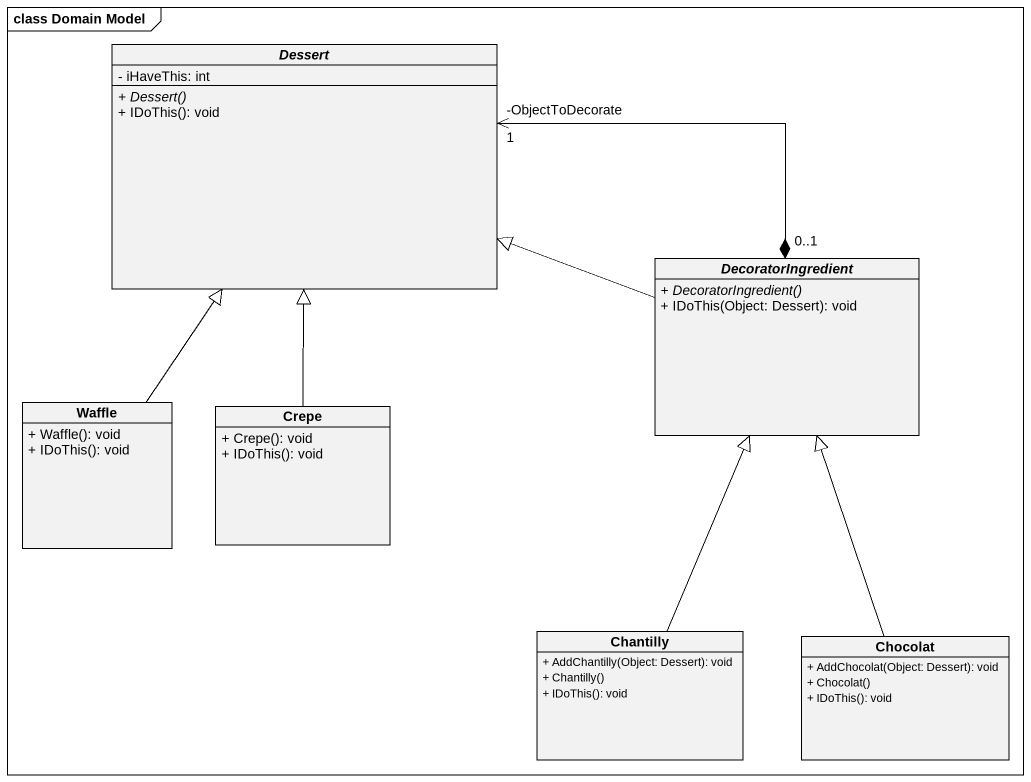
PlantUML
@startuml
mainframe class Domain Model
hide circle
hide empty members
skinparam classAttributeIconSize 0
abstract class Dessert {
  - iHaveThis: int
  {abstract} + Dessert()
  + IDoThis(): void
}
abstract class DecoratorIngredient {
  {abstract} + DecoratorIngredient()
  + IDoThis(Object: Dessert): void
}
class Waffle {
  + Waffle(): void
  + IDoThis(): void
}
class Crepe {
  + Crepe(): void
  + IDoThis(): void
}
class Chantilly {
  + AddChantilly(Object: Dessert): void
  + Chantilly()
  + IDoThis(): void
}
class Chocolat {
  + AddChocolat(Object: Dessert): void
  + Chocolat()
  + IDoThis(): void
}
Dessert "-ObjectToDecorate\n1" <-right-* "0..1" DecoratorIngredient
DecoratorIngredient -left-|> Dessert
Waffle -up-|> Dessert
Crepe -up-|> Dessert
Chantilly -up-|> DecoratorIngredient
Chocolat -up-|> DecoratorIngredient
@enduml
